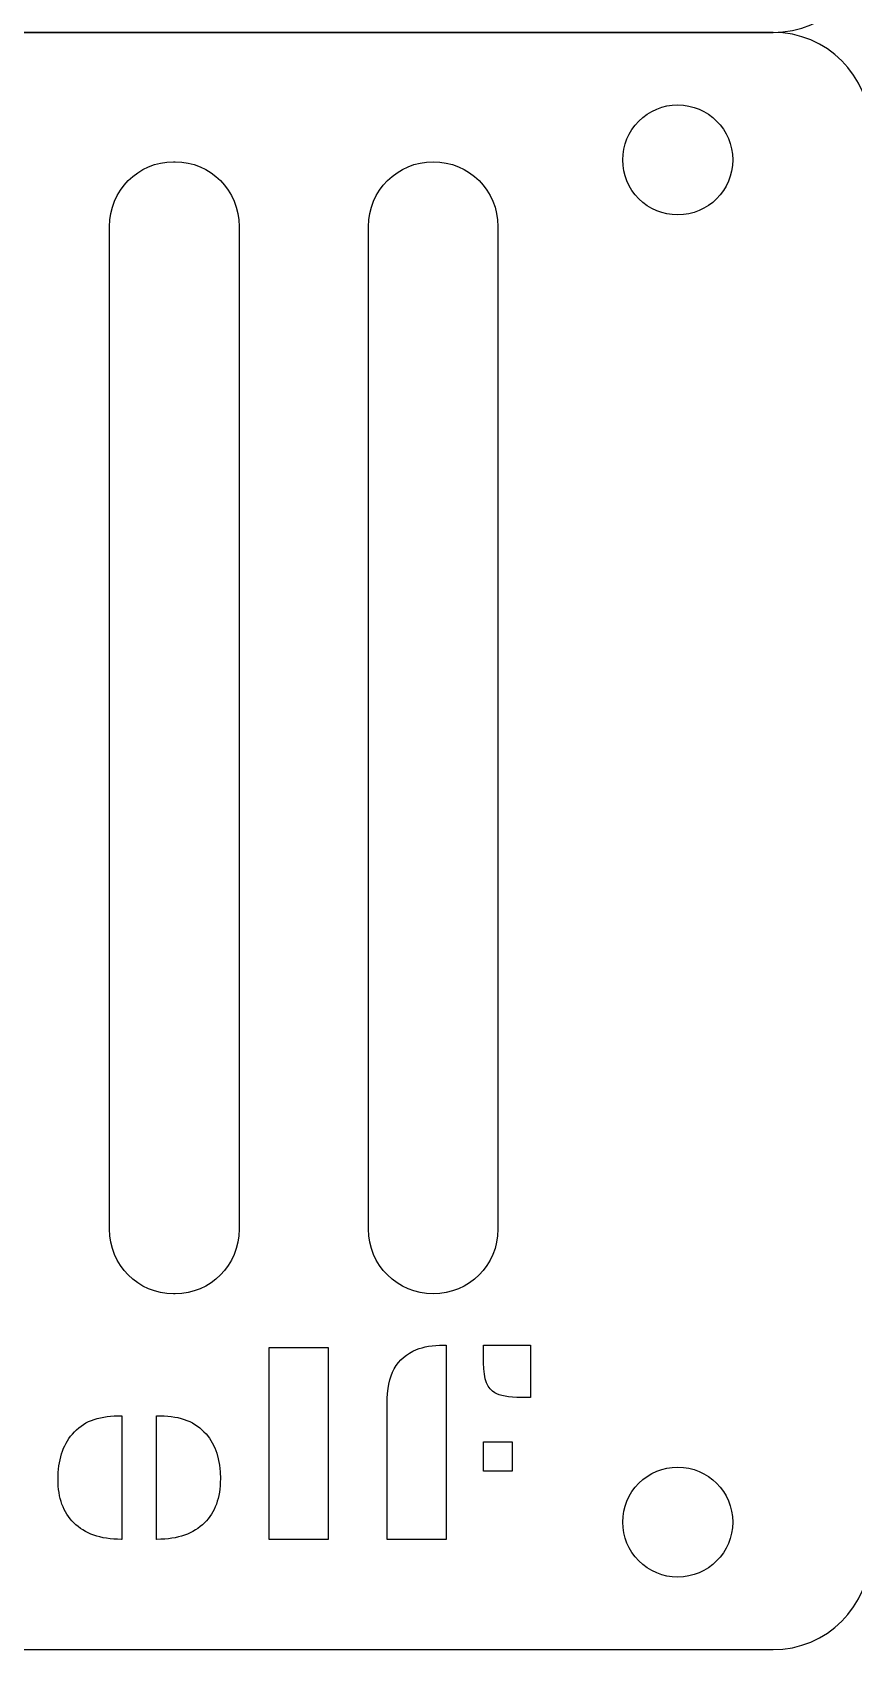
# Model space of a CAD drawing. Extents: x 0 to 100, y 0 to 100.
# Drawn here: x 49.11 to 74.49, y 0 to 50 of the extents above; entities that cross this region are included whole.
import ezdxf

# ---------------------------------------------------------------- set-up
doc = ezdxf.new("R2010")
doc.units = 0
doc.layers.add('Layer_1', color=7, linetype='CONTINUOUS')

msp = doc.modelspace()

# ---------------------------------------------------------------- linework, layer by layer
at = {"layer": 'Layer_1', "color": 7}
for p, q in [((3.000265, 49.999812), (71.99974, 49.999812)), ((71.99974, 49.999812), (3.000265, 49.999812)), ((69.05625, 47.755815), (69.05625, 47.755815)), ((53.470088, 46.000195), (53.53017, 46.000195)), ((53.470088, 46.000195), (53.470088, 46.000195)), ((61.50019, 46.000195), (61.50019, 46.000195)), ((51.500044, 13.000039), (51.500044, 43.999835)), ((55.500214, 43.999835), (55.500214, 13.000039)), ((59.49983, 13.000039), (59.49983, 43.999835)), ((63.5, 43.999835), (63.5, 13.000039)), ((53.53017, 11.000229), (53.470088, 11.000229)), ((56.433421, 9.339969), (58.257392, 9.339969)), ((56.433421, 3.410548), (56.433421, 9.339969)), ((56.433421, 9.339969), (56.433421, 9.339969)), ((58.257392, 9.339969), (58.257392, 3.410548)), ((60.983151, 9.275478), (60.984254, 9.275478)), ((60.984254, 9.275478), (60.984805, 9.275478)), ((61.818243, 9.414383), (61.895411, 9.414383)), ((61.818243, 9.413832), (61.818243, 9.414383)), ((61.818243, 9.414383), (61.818243, 9.414383)), ((61.895411, 9.414383), (61.895411, 3.410548)), ((63.05627, 9.418243), (64.503763, 9.418243)), ((63.05627, 9.41769), (63.05627, 9.418243)), ((63.05627, 9.418243), (63.05627, 9.418243)), ((63.05627, 8.865373), (63.05627, 9.41769)), ((64.503763, 9.418243), (64.503763, 7.792708)), ((60.07144, 3.410548), (60.07144, 7.597027)), ((64.503763, 7.792708), (64.224298, 7.792708)), ((51.760216, 7.22716), (51.878176, 7.22716)), ((51.760216, 7.22606), (51.760216, 7.22716)), ((51.760216, 7.22716), (51.760216, 7.22716)), ((51.878176, 7.22716), (51.878176, 3.410548)), ((52.948086, 7.22716), (53.066597, 7.22716)), ((52.948086, 3.410548), (52.948086, 7.22716)), ((52.948086, 7.22716), (52.948086, 7.22716)), ((63.05627, 6.420183), (63.941523, 6.420183)), ((63.05627, 5.517842), (63.05627, 6.420183)), ((63.05627, 6.420183), (63.05627, 6.420183)), ((63.941523, 6.420183), (63.941523, 5.517842)), ((63.941523, 5.517842), (63.05627, 5.517842)), ((69.05625, 5.643521), (69.05625, 5.643521)), ((51.878176, 3.410548), (51.863295, 3.410548)), ((52.962968, 3.410548), (52.948086, 3.410548)), ((58.257392, 3.410548), (56.433421, 3.410548)), ((61.895411, 3.410548), (60.07144, 3.410548)), ((3.000265, 0.000177), (71.99974, 0.000177))]:
    msp.add_line(p, q, dxfattribs=at)
for points in [[(71.99974, 49.999812), (73.661744, 49.999812), (75.000005, 51.33752), (75.000005, 52.999527)], [(75.000005, 47.0001), (75.000005, 48.662104), (73.661744, 49.999812), (71.99974, 49.999812)], [(67.853865, 47.258092), (68.172783, 47.576907), (68.605305, 47.755948), (69.05625, 47.755815)], [(69.05625, 47.755815), (69.995093, 47.755787), (70.756169, 46.994712), (70.756199, 46.055869)], [(67.355751, 46.055869), (67.355765, 46.506815), (67.534947, 46.939278), (67.853865, 47.258092)], [(51.500044, 43.999835), (51.500044, 45.107834), (52.378681, 46.000195), (53.470088, 46.000195)], [(53.53017, 46.000195), (54.621577, 46.000195), (55.500214, 45.107834), (55.500214, 43.999835)], [(59.49983, 43.999835), (59.49983, 45.107834), (60.392191, 46.000195), (61.50019, 46.000195)], [(61.50019, 46.000195), (62.608192, 46.000195), (63.5, 45.107834), (63.5, 43.999835)], [(67.853864, 44.853645), (67.534946, 45.17246), (67.355765, 45.604924), (67.355751, 46.055869)], [(70.756199, 46.055869), (70.75617, 45.117026), (69.995094, 44.355949), (69.05625, 44.355921)], [(69.05625, 44.355921), (68.605304, 44.355788), (68.172782, 44.53483), (67.853864, 44.853645)], [(53.470088, 11.000229), (52.378681, 11.000229), (51.500044, 11.89204), (51.500044, 13.000039)], [(55.500214, 13.000039), (55.500214, 11.89204), (54.621577, 11.000229), (53.53017, 11.000229)], [(61.50019, 11.000229), (60.392191, 11.000229), (59.49983, 11.89204), (59.49983, 13.000039)], [(63.5, 13.000039), (63.5, 11.89204), (62.608192, 11.000229), (61.50019, 11.000229)], [(60.07144, 7.597027), (60.07144, 8.513854), (60.365575, 9.026982), (60.983151, 9.275478)], [(60.984805, 9.275478), (61.201644, 9.364632), (61.479032, 9.413832), (61.818243, 9.413832)], [(63.407948, 7.934923), (63.187332, 8.06466), (63.05627, 8.341879), (63.05627, 8.865373)], [(64.224298, 7.792708), (63.827149, 7.792708), (63.550837, 7.852824), (63.407948, 7.934923)], [(50.348555, 6.667127), (50.672029, 7.039632), (51.123413, 7.22606), (51.760216, 7.22606)], [(53.066597, 7.22716), (53.703401, 7.22716), (54.154784, 7.040183), (54.478259, 6.667677)], [(50.016723, 6.053624), (50.089153, 6.290888), (50.199363, 6.493222), (50.348555, 6.667127)], [(54.478259, 6.667677), (54.770305, 6.3287), (54.920885, 5.879098), (54.920885, 5.285782)], [(49.905378, 5.269244), (49.905378, 5.554712), (49.943235, 5.815428), (50.016723, 6.053624)], [(67.853864, 5.145797), (68.172782, 5.464612), (68.605304, 5.643654), (69.05625, 5.643521)], [(69.05625, 5.643521), (69.995094, 5.643493), (70.75617, 4.882417), (70.756199, 3.943573)], [(50.392652, 3.922626), (50.069564, 4.245714), (49.905378, 4.679484), (49.905378, 5.269244)], [(54.920885, 5.285782), (54.920885, 4.68431), (54.755985, 4.245008), (54.433611, 3.922626)], [(67.355751, 3.943573), (67.355765, 4.394518), (67.534946, 4.826982), (67.853864, 5.145797)], [(51.863295, 3.410548), (51.205268, 3.410548), (50.72995, 3.585342), (50.392652, 3.922626)], [(54.433611, 3.922626), (54.096313, 3.585342), (53.620989, 3.410548), (52.962968, 3.410548)], [(67.853864, 2.741348), (67.534946, 3.060163), (67.355765, 3.492627), (67.355751, 3.943573)], [(70.756199, 3.943573), (70.75617, 3.004729), (69.995094, 2.243652), (69.05625, 2.243624)], [(69.05625, 2.243624), (68.605304, 2.243492), (68.172782, 2.422533), (67.853864, 2.741348)], [(71.99974, 0.000177), (73.661744, 0.000177), (75.000005, 1.337885), (75.000005, 2.999892)]]:
    msp.add_open_spline(points, degree=3, dxfattribs=at)

doc.saveas('drawing.dxf')
